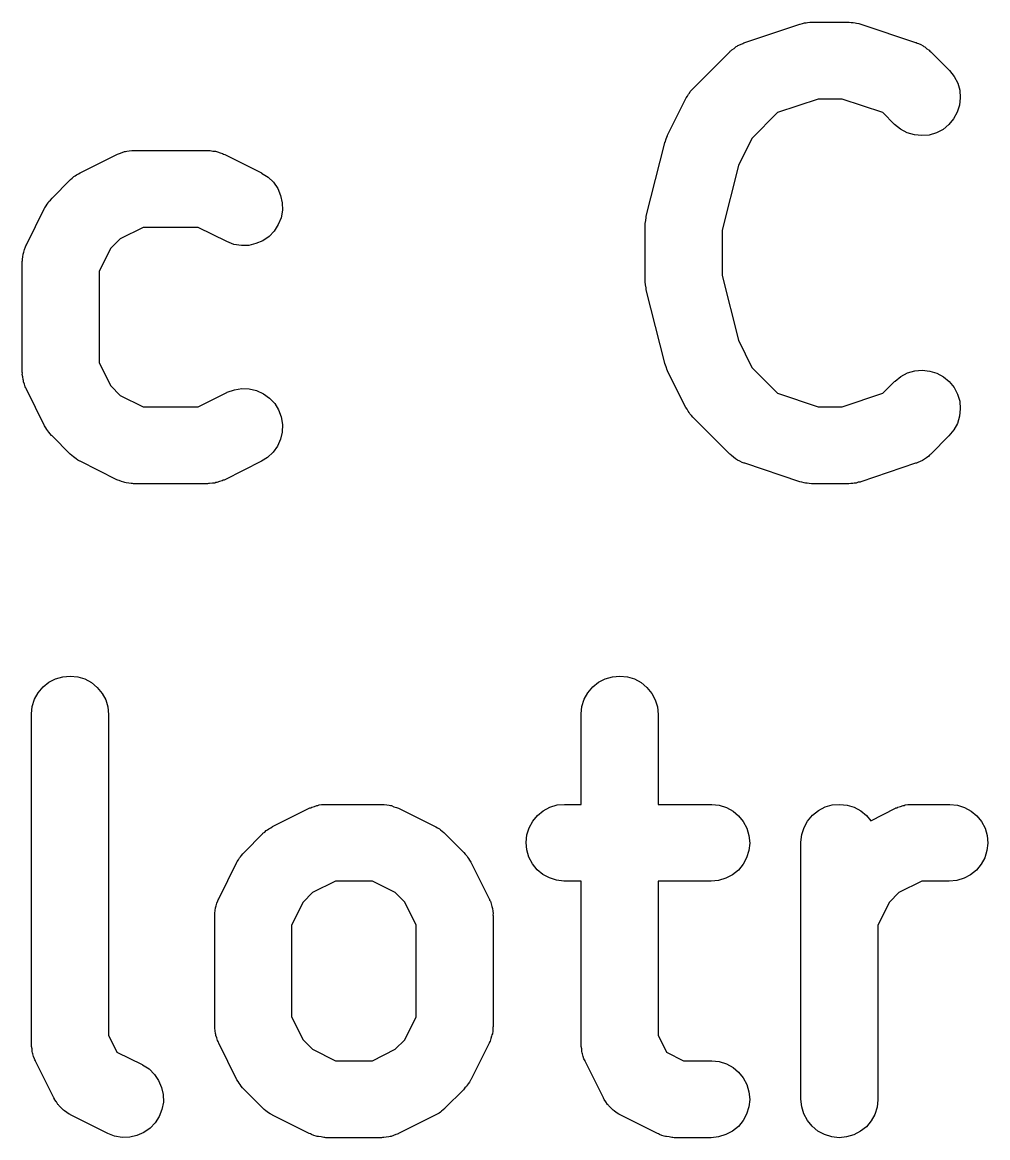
# Model space of a CAD drawing. Extents: x 89.4 to 162.8, y -140.2 to -79.8.
# Drawn here: x 135.157 to 138.921, y -139.264 to -134.914 of the extents above; entities that cross this region are included whole.
import ezdxf

# ---------------------------------------------------------------- set-up
doc = ezdxf.new("R2010")
doc.units = 0
doc.header["$MEASUREMENT"] = 0
doc.layers.add('BLACK', color=7, linetype='CONTINUOUS')

msp = doc.modelspace()

# ---------------------------------------------------------------- linework, layer by layer
at = {"layer": 'BLACK', "linetype": 'CONTINUOUS'}
for p, q in [((137.974, -134.993), (138.188, -134.921)), ((138.188, -134.921), (138.19, -134.921)), ((138.19, -134.921), (138.199, -134.919)), ((138.199, -134.919), (138.207, -134.916)), ((138.207, -134.916), (138.213, -134.916)), ((138.213, -134.916), (138.219, -134.915)), ((138.219, -134.915), (138.227, -134.914)), ((138.227, -134.914), (138.236, -134.914)), ((138.236, -134.914), (138.379, -134.914)), ((138.379, -134.914), (138.381, -134.914)), ((138.381, -134.914), (138.389, -134.915)), ((138.389, -134.915), (138.397, -134.915)), ((138.397, -134.915), (138.404, -134.916)), ((138.404, -134.916), (138.41, -134.917)), ((138.41, -134.917), (138.418, -134.919)), ((138.418, -134.919), (138.426, -134.921)), ((138.426, -134.921), (138.64, -134.993)), ((137.92, -135.025), (137.923, -135.022)), ((137.923, -135.022), (137.932, -135.016)), ((137.932, -135.016), (137.94, -135.009)), ((137.94, -135.009), (137.944, -135.007)), ((137.944, -135.007), (137.947, -135.005)), ((137.947, -135.005), (137.957, -135)), ((137.957, -135), (137.966, -134.996)), ((137.966, -134.996), (137.97, -134.994)), ((137.97, -134.994), (137.974, -134.993)), ((138.64, -134.993), (138.642, -134.993)), ((138.642, -134.993), (138.646, -134.995)), ((138.646, -134.995), (138.651, -134.997)), ((138.651, -134.997), (138.66, -135.001)), ((138.66, -135.001), (138.669, -135.006)), ((138.669, -135.006), (138.672, -135.008)), ((138.672, -135.008), (138.676, -135.01)), ((138.676, -135.01), (138.684, -135.017)), ((138.684, -135.017), (138.693, -135.023)), ((138.693, -135.023), (138.696, -135.026)), ((137.773, -135.172), (137.915, -135.029)), ((137.915, -135.029), (137.917, -135.027)), ((137.917, -135.027), (137.92, -135.025)), ((138.696, -135.026), (138.699, -135.029)), ((138.699, -135.029), (138.77, -135.1)), ((138.77, -135.1), (138.772, -135.102)), ((138.772, -135.102), (138.79, -135.125)), ((138.79, -135.125), (138.804, -135.151)), ((138.804, -135.151), (138.812, -135.179)), ((137.75, -135.202), (137.754, -135.194)), ((137.754, -135.194), (137.758, -135.19)), ((137.758, -135.19), (137.761, -135.184)), ((137.761, -135.184), (137.767, -135.178)), ((137.767, -135.178), (137.773, -135.172)), ((138.812, -135.179), (138.814, -135.208)), ((137.673, -135.354), (137.744, -135.211)), ((137.744, -135.211), (137.745, -135.209)), ((137.745, -135.209), (137.75, -135.202)), ((138.26, -135.214), (138.102, -135.266)), ((138.354, -135.214), (138.26, -135.214)), ((138.512, -135.266), (138.354, -135.214)), ((138.811, -135.237), (138.802, -135.265)), ((138.814, -135.208), (138.811, -135.237)), ((138.102, -135.266), (138.002, -135.367)), ((138.558, -135.312), (138.512, -135.266)), ((138.802, -135.265), (138.788, -135.291)), ((138.581, -135.331), (138.558, -135.312)), ((138.77, -135.313), (138.747, -135.332)), ((138.788, -135.291), (138.77, -135.313)), ((137.663, -135.381), (137.668, -135.368)), ((137.668, -135.368), (137.672, -135.355)), ((137.672, -135.355), (137.673, -135.354)), ((137.673, -135.354), (137.673, -135.354)), ((138.002, -135.367), (137.949, -135.473)), ((138.607, -135.345), (138.581, -135.331)), ((138.635, -135.353), (138.607, -135.345)), ((138.664, -135.356), (138.635, -135.353)), ((138.693, -135.354), (138.664, -135.356)), ((138.721, -135.345), (138.693, -135.354)), ((138.747, -135.332), (138.721, -135.345)), ((135.564, -135.416), (135.574, -135.415)), ((135.574, -135.415), (135.584, -135.414)), ((135.584, -135.414), (135.588, -135.414)), ((135.588, -135.414), (135.593, -135.414)), ((135.593, -135.414), (135.879, -135.414)), ((135.879, -135.414), (135.881, -135.414)), ((135.881, -135.414), (135.885, -135.414)), ((135.885, -135.414), (135.889, -135.414)), ((135.889, -135.414), (135.9, -135.416)), ((137.59, -135.67), (137.662, -135.384)), ((137.662, -135.382), (137.663, -135.381)), ((137.662, -135.384), (137.662, -135.382)), ((137.662, -135.382), (137.662, -135.382)), ((135.383, -135.501), (135.526, -135.429)), ((135.526, -135.429), (135.528, -135.428)), ((135.528, -135.428), (135.532, -135.427)), ((135.532, -135.427), (135.536, -135.425)), ((135.536, -135.425), (135.546, -135.422)), ((135.546, -135.422), (135.555, -135.418)), ((135.555, -135.418), (135.559, -135.418)), ((135.559, -135.418), (135.564, -135.416)), ((135.9, -135.416), (135.91, -135.417)), ((135.91, -135.417), (135.914, -135.418)), ((135.914, -135.418), (135.918, -135.419)), ((135.918, -135.419), (135.928, -135.423)), ((135.928, -135.423), (135.938, -135.426)), ((135.938, -135.426), (135.942, -135.428)), ((135.942, -135.428), (135.946, -135.429)), ((135.946, -135.429), (136.089, -135.501)), ((135.376, -135.505), (135.383, -135.501)), ((136.089, -135.501), (136.09, -135.502)), ((136.09, -135.502), (136.115, -135.518)), ((137.949, -135.473), (137.886, -135.725)), ((135.273, -135.6), (135.344, -135.529)), ((135.344, -135.529), (135.345, -135.527)), ((135.345, -135.527), (135.352, -135.522)), ((135.352, -135.522), (135.358, -135.516)), ((135.358, -135.516), (135.363, -135.513)), ((135.363, -135.513), (135.368, -135.509)), ((135.368, -135.509), (135.376, -135.505)), ((136.115, -135.518), (136.136, -135.538)), ((136.136, -135.538), (136.153, -135.562)), ((136.153, -135.562), (136.164, -135.589)), ((136.164, -135.589), (136.17, -135.618)), ((135.245, -135.637), (135.25, -135.63)), ((135.25, -135.63), (135.254, -135.623)), ((135.254, -135.623), (135.258, -135.618)), ((135.258, -135.618), (135.261, -135.613)), ((135.261, -135.613), (135.267, -135.607)), ((135.267, -135.607), (135.273, -135.6)), ((136.17, -135.618), (136.171, -135.647)), ((135.173, -135.782), (135.244, -135.639)), ((135.244, -135.639), (135.245, -135.637)), ((136.166, -135.676), (136.155, -135.703)), ((136.171, -135.647), (136.166, -135.676)), ((137.588, -135.687), (137.589, -135.675)), ((137.589, -135.675), (137.59, -135.673)), ((137.59, -135.673), (137.59, -135.67)), ((135.628, -135.714), (135.539, -135.758)), ((135.843, -135.714), (135.628, -135.714)), ((135.954, -135.769), (135.843, -135.714)), ((136.155, -135.703), (136.139, -135.728)), ((137.586, -135.699), (137.588, -135.687)), ((137.586, -135.702), (137.586, -135.699)), ((137.586, -135.704), (137.586, -135.702)), ((137.586, -135.706), (137.586, -135.704)), ((137.586, -135.921), (137.586, -135.706)), ((135.539, -135.758), (135.502, -135.795)), ((136.119, -135.749), (136.095, -135.766)), ((136.139, -135.728), (136.119, -135.749)), ((137.886, -135.725), (137.886, -135.902)), ((135.163, -135.81), (135.166, -135.8)), ((135.166, -135.8), (135.169, -135.79)), ((135.169, -135.79), (135.171, -135.786)), ((135.171, -135.786), (135.173, -135.782)), ((135.502, -135.795), (135.457, -135.885)), ((135.982, -135.78), (135.954, -135.769)), ((136.011, -135.785), (135.982, -135.78)), ((136.04, -135.784), (136.011, -135.785)), ((136.068, -135.777), (136.04, -135.784)), ((136.095, -135.766), (136.068, -135.777)), ((135.157, -135.847), (135.158, -135.843)), ((135.157, -135.849), (135.157, -135.847)), ((135.157, -136.278), (135.157, -135.849)), ((135.158, -135.838), (135.159, -135.828)), ((135.158, -135.843), (135.158, -135.838)), ((135.159, -135.828), (135.16, -135.818)), ((135.16, -135.818), (135.162, -135.814)), ((135.162, -135.814), (135.163, -135.81)), ((135.457, -135.885), (135.457, -136.242)), ((137.586, -135.923), (137.586, -135.921)), ((137.586, -135.926), (137.586, -135.923)), ((137.587, -135.938), (137.586, -135.926)), ((137.886, -135.902), (137.949, -136.154)), ((137.589, -135.95), (137.587, -135.938)), ((137.589, -135.952), (137.589, -135.95)), ((137.59, -135.955), (137.589, -135.952)), ((137.59, -135.957), (137.59, -135.955)), ((137.662, -136.243), (137.59, -135.957)), ((137.949, -136.154), (138.002, -136.26)), ((135.457, -136.242), (135.502, -136.332)), ((135.158, -136.282), (135.157, -136.278)), ((135.157, -136.287), (135.158, -136.282)), ((137.662, -136.244), (137.662, -136.243)), ((137.662, -136.243), (137.662, -136.243)), ((137.667, -136.257), (137.662, -136.244)), ((137.671, -136.27), (137.667, -136.257)), ((137.672, -136.271), (137.671, -136.27)), ((137.672, -136.272), (137.672, -136.271)), ((137.673, -136.274), (137.672, -136.272)), ((137.744, -136.416), (137.673, -136.274)), ((138.002, -136.26), (138.102, -136.361)), ((138.583, -136.295), (138.609, -136.281)), ((138.609, -136.281), (138.637, -136.273)), ((138.637, -136.273), (138.666, -136.271)), ((138.666, -136.271), (138.695, -136.274)), ((138.695, -136.274), (138.723, -136.283)), ((138.723, -136.283), (138.749, -136.297)), ((135.159, -136.297), (135.157, -136.287)), ((135.16, -136.307), (135.159, -136.297)), ((135.161, -136.311), (135.16, -136.307)), ((135.162, -136.316), (135.161, -136.311)), ((135.165, -136.325), (135.162, -136.316)), ((135.168, -136.335), (135.165, -136.325)), ((138.512, -136.361), (138.558, -136.315)), ((138.558, -136.315), (138.56, -136.313)), ((138.56, -136.313), (138.583, -136.295)), ((138.749, -136.297), (138.771, -136.315)), ((138.771, -136.315), (138.79, -136.338)), ((135.171, -136.339), (135.168, -136.335)), ((135.172, -136.343), (135.171, -136.339)), ((135.173, -136.345), (135.172, -136.343)), ((135.244, -136.488), (135.173, -136.345)), ((135.502, -136.332), (135.539, -136.369)), ((135.539, -136.369), (135.628, -136.414)), ((135.843, -136.414), (135.954, -136.358)), ((135.954, -136.358), (135.956, -136.357)), ((135.956, -136.357), (135.984, -136.347)), ((135.984, -136.347), (136.013, -136.342)), ((136.013, -136.342), (136.042, -136.344)), ((136.042, -136.344), (136.07, -136.35)), ((136.07, -136.35), (136.097, -136.363)), ((136.097, -136.363), (136.121, -136.38)), ((138.102, -136.361), (138.26, -136.414)), ((138.354, -136.414), (138.512, -136.361)), ((138.79, -136.338), (138.803, -136.364)), ((138.803, -136.364), (138.812, -136.392)), ((135.628, -136.414), (135.843, -136.414)), ((136.121, -136.38), (136.141, -136.401)), ((136.141, -136.401), (136.156, -136.426)), ((137.749, -136.423), (137.744, -136.416)), ((138.26, -136.414), (138.354, -136.414)), ((138.812, -136.392), (138.814, -136.421)), ((136.156, -136.426), (136.166, -136.453)), ((136.166, -136.453), (136.171, -136.482)), ((137.753, -136.431), (137.749, -136.423)), ((137.757, -136.436), (137.753, -136.431)), ((137.76, -136.441), (137.757, -136.436)), ((137.766, -136.447), (137.76, -136.441)), ((137.771, -136.454), (137.766, -136.447)), ((137.773, -136.455), (137.771, -136.454)), ((137.915, -136.598), (137.773, -136.455)), ((138.811, -136.45), (138.803, -136.478)), ((138.814, -136.421), (138.811, -136.45)), ((135.249, -136.495), (135.244, -136.488)), ((135.253, -136.502), (135.249, -136.495)), ((135.257, -136.507), (135.253, -136.502)), ((136.171, -136.482), (136.17, -136.512)), ((138.803, -136.478), (138.789, -136.504)), ((135.26, -136.513), (135.257, -136.507)), ((135.266, -136.519), (135.26, -136.513)), ((135.271, -136.525), (135.266, -136.519)), ((135.273, -136.527), (135.271, -136.525)), ((135.344, -136.598), (135.273, -136.527)), ((136.164, -136.54), (136.152, -136.567)), ((136.17, -136.512), (136.164, -136.54)), ((138.77, -136.527), (138.699, -136.598)), ((138.789, -136.504), (138.77, -136.527)), ((136.152, -136.567), (136.135, -136.591)), ((135.35, -136.604), (135.344, -136.598)), ((135.356, -136.609), (135.35, -136.604)), ((135.362, -136.613), (135.356, -136.609)), ((135.367, -136.617), (135.362, -136.613)), ((135.374, -136.621), (135.367, -136.617)), ((135.381, -136.625), (135.374, -136.621)), ((135.383, -136.626), (135.381, -136.625)), ((135.526, -136.698), (135.383, -136.626)), ((136.089, -136.626), (135.946, -136.698)), ((136.113, -136.611), (136.089, -136.626)), ((136.135, -136.591), (136.113, -136.611)), ((137.919, -136.601), (137.915, -136.598)), ((137.922, -136.604), (137.919, -136.601)), ((137.93, -136.61), (137.922, -136.604)), ((137.938, -136.617), (137.93, -136.61)), ((137.942, -136.619), (137.938, -136.617)), ((137.945, -136.621), (137.942, -136.619)), ((137.955, -136.626), (137.945, -136.621)), ((137.964, -136.631), (137.955, -136.626)), ((137.968, -136.632), (137.964, -136.631)), ((137.972, -136.634), (137.968, -136.632)), ((138.644, -136.633), (138.64, -136.634)), ((138.649, -136.631), (138.644, -136.633)), ((138.658, -136.627), (138.649, -136.631)), ((138.667, -136.623), (138.658, -136.627)), ((138.671, -136.62), (138.667, -136.623)), ((138.675, -136.618), (138.671, -136.62)), ((138.683, -136.612), (138.675, -136.618)), ((138.691, -136.606), (138.683, -136.612)), ((138.694, -136.602), (138.691, -136.606)), ((138.697, -136.6), (138.694, -136.602)), ((138.699, -136.598), (138.697, -136.6)), ((137.974, -136.634), (137.972, -136.634)), ((138.188, -136.706), (137.974, -136.634)), ((138.64, -136.634), (138.426, -136.706)), ((135.53, -136.699), (135.526, -136.698)), ((135.534, -136.701), (135.53, -136.699)), ((135.544, -136.705), (135.534, -136.701)), ((135.553, -136.708), (135.544, -136.705)), ((135.557, -136.709), (135.553, -136.708)), ((135.562, -136.71), (135.557, -136.709)), ((135.572, -136.711), (135.562, -136.71)), ((135.582, -136.713), (135.572, -136.711)), ((135.586, -136.713), (135.582, -136.713)), ((135.591, -136.714), (135.586, -136.713)), ((135.593, -136.714), (135.591, -136.714)), ((135.879, -136.714), (135.593, -136.714)), ((135.883, -136.713), (135.879, -136.714)), ((135.887, -136.713), (135.883, -136.713)), ((135.898, -136.712), (135.887, -136.713)), ((135.908, -136.711), (135.898, -136.712)), ((135.912, -136.709), (135.908, -136.711)), ((135.916, -136.709), (135.912, -136.709)), ((135.926, -136.705), (135.916, -136.709)), ((135.936, -136.702), (135.926, -136.705)), ((135.94, -136.7), (135.936, -136.702)), ((135.944, -136.699), (135.94, -136.7)), ((135.946, -136.698), (135.944, -136.699)), ((138.196, -136.708), (138.188, -136.706)), ((138.205, -136.71), (138.196, -136.708)), ((138.211, -136.711), (138.205, -136.71)), ((138.217, -136.712), (138.211, -136.711)), ((138.225, -136.713), (138.217, -136.712)), ((138.234, -136.714), (138.225, -136.713)), ((138.236, -136.714), (138.234, -136.714)), ((138.379, -136.714), (138.236, -136.714)), ((138.387, -136.713), (138.379, -136.714)), ((138.395, -136.713), (138.387, -136.713)), ((138.401, -136.711), (138.395, -136.713)), ((138.408, -136.711), (138.401, -136.711)), ((138.416, -136.708), (138.408, -136.711)), ((138.424, -136.707), (138.416, -136.708)), ((138.426, -136.706), (138.424, -136.707)), ((135.238, -137.506), (135.261, -137.488)), ((135.261, -137.488), (135.287, -137.474)), ((135.287, -137.474), (135.315, -137.466)), ((135.315, -137.466), (135.344, -137.464)), ((135.344, -137.464), (135.373, -137.467)), ((135.373, -137.467), (135.401, -137.475)), ((135.401, -137.475), (135.427, -137.489)), ((135.427, -137.489), (135.449, -137.508)), ((137.381, -137.506), (137.404, -137.488)), ((137.404, -137.488), (137.43, -137.474)), ((137.43, -137.474), (137.458, -137.466)), ((137.458, -137.466), (137.487, -137.464)), ((137.487, -137.464), (137.516, -137.467)), ((137.516, -137.467), (137.544, -137.475)), ((137.544, -137.475), (137.57, -137.489)), ((137.57, -137.489), (137.592, -137.508)), ((135.205, -137.554), (135.219, -137.529)), ((135.219, -137.529), (135.238, -137.506)), ((135.449, -137.508), (135.468, -137.531)), ((135.468, -137.531), (135.482, -137.556)), ((137.348, -137.554), (137.362, -137.529)), ((137.362, -137.529), (137.381, -137.506)), ((137.592, -137.508), (137.611, -137.531)), ((137.611, -137.531), (137.624, -137.556)), ((135.193, -137.611), (135.196, -137.582)), ((135.196, -137.582), (135.205, -137.554)), ((135.482, -137.556), (135.49, -137.584)), ((135.49, -137.584), (135.493, -137.614)), ((137.336, -137.611), (137.339, -137.582)), ((137.339, -137.582), (137.348, -137.554)), ((137.624, -137.556), (137.633, -137.584)), ((137.633, -137.584), (137.636, -137.614)), ((135.193, -137.614), (135.193, -137.611)), ((135.193, -138.899), (135.193, -137.614)), ((135.493, -137.614), (135.493, -138.864)), ((137.336, -137.614), (137.336, -137.611)), ((137.336, -137.964), (137.336, -137.614)), ((137.636, -137.614), (137.636, -137.964)), ((136.133, -138.051), (136.276, -137.979)), ((136.276, -137.979), (136.278, -137.978)), ((136.278, -137.978), (136.282, -137.977)), ((136.282, -137.977), (136.286, -137.975)), ((136.286, -137.975), (136.296, -137.972)), ((136.296, -137.972), (136.305, -137.968)), ((136.305, -137.968), (136.309, -137.968)), ((136.309, -137.968), (136.314, -137.966)), ((136.314, -137.966), (136.324, -137.965)), ((136.324, -137.965), (136.334, -137.964)), ((136.334, -137.964), (136.338, -137.964)), ((136.338, -137.964), (136.343, -137.964)), ((136.343, -137.964), (136.557, -137.964)), ((136.557, -137.964), (136.559, -137.964)), ((136.559, -137.964), (136.564, -137.964)), ((136.564, -137.964), (136.568, -137.964)), ((136.568, -137.964), (136.578, -137.966)), ((136.578, -137.966), (136.588, -137.967)), ((136.588, -137.967), (136.593, -137.968)), ((136.593, -137.968), (136.597, -137.969)), ((136.597, -137.969), (136.606, -137.973)), ((136.606, -137.973), (136.616, -137.976)), ((136.616, -137.976), (136.62, -137.978)), ((136.62, -137.978), (136.624, -137.979)), ((136.624, -137.979), (136.767, -138.051)), ((137.188, -137.989), (137.214, -137.975)), ((137.214, -137.975), (137.242, -137.966)), ((137.242, -137.966), (137.271, -137.964)), ((137.271, -137.964), (137.336, -137.964)), ((137.636, -137.964), (137.843, -137.964)), ((137.843, -137.964), (137.845, -137.964)), ((137.845, -137.964), (137.874, -137.967)), ((137.874, -137.967), (137.902, -137.976)), ((137.902, -137.976), (137.928, -137.99)), ((138.261, -137.988), (138.287, -137.974)), ((138.287, -137.974), (138.315, -137.966)), ((138.315, -137.966), (138.344, -137.964)), ((138.344, -137.964), (138.373, -137.967)), ((138.373, -137.967), (138.401, -137.975)), ((138.401, -137.975), (138.427, -137.989)), ((138.465, -138.028), (138.561, -137.979)), ((138.561, -137.979), (138.563, -137.978)), ((138.563, -137.978), (138.568, -137.977)), ((138.568, -137.977), (138.571, -137.975)), ((138.571, -137.975), (138.581, -137.972)), ((138.581, -137.972), (138.591, -137.968)), ((138.591, -137.968), (138.595, -137.968)), ((138.595, -137.968), (138.599, -137.966)), ((138.599, -137.966), (138.61, -137.965)), ((138.61, -137.965), (138.62, -137.964)), ((138.62, -137.964), (138.624, -137.964)), ((138.624, -137.964), (138.629, -137.964)), ((138.629, -137.964), (138.771, -137.964)), ((138.771, -137.964), (138.774, -137.964)), ((138.774, -137.964), (138.803, -137.967)), ((138.803, -137.967), (138.831, -137.976)), ((138.831, -137.976), (138.856, -137.99)), ((137.147, -138.03), (137.166, -138.007)), ((137.166, -138.007), (137.188, -137.989)), ((137.928, -137.99), (137.95, -138.009)), ((137.95, -138.009), (137.968, -138.031)), ((138.219, -138.029), (138.238, -138.006)), ((138.238, -138.006), (138.261, -137.988)), ((138.427, -137.989), (138.449, -138.008)), ((138.449, -138.008), (138.465, -138.028)), ((138.856, -137.99), (138.879, -138.009)), ((138.879, -138.009), (138.897, -138.031)), ((136.102, -138.072), (136.108, -138.066)), ((136.108, -138.066), (136.113, -138.063)), ((136.113, -138.063), (136.118, -138.059)), ((136.118, -138.059), (136.126, -138.055)), ((136.126, -138.055), (136.133, -138.051)), ((136.767, -138.051), (136.769, -138.052)), ((136.769, -138.052), (136.776, -138.056)), ((136.776, -138.056), (136.783, -138.06)), ((136.783, -138.06), (136.788, -138.064)), ((136.788, -138.064), (136.794, -138.068)), ((136.794, -138.068), (136.8, -138.074)), ((137.124, -138.083), (137.133, -138.055)), ((137.133, -138.055), (137.147, -138.03)), ((137.968, -138.031), (137.982, -138.057)), ((137.982, -138.057), (137.99, -138.085)), ((138.196, -138.082), (138.205, -138.054)), ((138.205, -138.054), (138.219, -138.029)), ((138.897, -138.031), (138.911, -138.057)), ((138.911, -138.057), (138.919, -138.085)), ((136.023, -138.15), (136.094, -138.079)), ((136.094, -138.079), (136.095, -138.077)), ((136.095, -138.077), (136.102, -138.072)), ((136.8, -138.074), (136.806, -138.079)), ((136.806, -138.079), (136.877, -138.15)), ((137.121, -138.113), (137.124, -138.083)), ((137.99, -138.085), (137.993, -138.115)), ((138.193, -138.111), (138.196, -138.082)), ((138.193, -138.114), (138.193, -138.111)), ((138.919, -138.085), (138.921, -138.115)), ((136.017, -138.157), (136.023, -138.15)), ((136.877, -138.15), (136.879, -138.152)), ((136.879, -138.152), (136.884, -138.158)), ((137.124, -138.142), (137.121, -138.113)), ((137.132, -138.17), (137.124, -138.142)), ((137.99, -138.144), (137.981, -138.172)), ((137.993, -138.115), (137.99, -138.144)), ((138.193, -139.114), (138.193, -138.114)), ((138.918, -138.144), (138.91, -138.172)), ((138.921, -138.115), (138.918, -138.144)), ((135.923, -138.332), (135.994, -138.189)), ((135.994, -138.189), (135.995, -138.187)), ((135.995, -138.187), (136, -138.18)), ((136, -138.18), (136.004, -138.173)), ((136.004, -138.173), (136.008, -138.168)), ((136.008, -138.168), (136.011, -138.163)), ((136.011, -138.163), (136.017, -138.157)), ((136.884, -138.158), (136.89, -138.165)), ((136.89, -138.165), (136.893, -138.17)), ((136.893, -138.17), (136.897, -138.175)), ((136.897, -138.175), (136.901, -138.182)), ((136.901, -138.182), (136.906, -138.189)), ((136.906, -138.189), (136.977, -138.332)), ((137.146, -138.196), (137.132, -138.17)), ((137.164, -138.219), (137.146, -138.196)), ((137.967, -138.197), (137.949, -138.22)), ((137.981, -138.172), (137.967, -138.197)), ((138.896, -138.197), (138.877, -138.22)), ((138.91, -138.172), (138.896, -138.197)), ((137.187, -138.237), (137.164, -138.219)), ((137.212, -138.251), (137.187, -138.237)), ((137.926, -138.239), (137.9, -138.252)), ((137.949, -138.22), (137.926, -138.239)), ((138.854, -138.239), (138.829, -138.252)), ((138.877, -138.22), (138.854, -138.239)), ((136.378, -138.264), (136.289, -138.308)), ((136.522, -138.264), (136.378, -138.264)), ((136.611, -138.308), (136.522, -138.264)), ((137.24, -138.26), (137.212, -138.251)), ((137.269, -138.264), (137.24, -138.26)), ((137.271, -138.264), (137.269, -138.264)), ((137.336, -138.264), (137.271, -138.264)), ((137.336, -138.899), (137.336, -138.264)), ((137.843, -138.264), (137.636, -138.264)), ((137.636, -138.264), (137.636, -138.864)), ((137.872, -138.261), (137.843, -138.264)), ((137.9, -138.252), (137.872, -138.261)), ((138.664, -138.264), (138.575, -138.308)), ((138.771, -138.264), (138.664, -138.264)), ((138.801, -138.261), (138.771, -138.264)), ((138.829, -138.252), (138.801, -138.261)), ((136.289, -138.308), (136.252, -138.345)), ((136.648, -138.345), (136.611, -138.308)), ((138.575, -138.308), (138.538, -138.345)), ((135.909, -138.378), (135.91, -138.368)), ((135.91, -138.368), (135.912, -138.364)), ((135.912, -138.364), (135.913, -138.36)), ((135.913, -138.36), (135.916, -138.35)), ((135.916, -138.35), (135.919, -138.34)), ((135.919, -138.34), (135.921, -138.336)), ((135.921, -138.336), (135.923, -138.332)), ((136.252, -138.345), (136.207, -138.435)), ((136.693, -138.435), (136.648, -138.345)), ((136.977, -138.332), (136.978, -138.334)), ((136.978, -138.334), (136.979, -138.338)), ((136.979, -138.338), (136.982, -138.342)), ((136.982, -138.342), (136.985, -138.352)), ((136.985, -138.352), (136.988, -138.362)), ((136.988, -138.362), (136.989, -138.366)), ((136.989, -138.366), (136.99, -138.37)), ((136.99, -138.37), (136.991, -138.38)), ((138.538, -138.345), (138.493, -138.435)), ((135.907, -138.397), (135.908, -138.393)), ((135.907, -138.399), (135.907, -138.397)), ((135.907, -138.828), (135.907, -138.399)), ((135.908, -138.388), (135.909, -138.378)), ((135.908, -138.393), (135.908, -138.388)), ((136.991, -138.38), (136.993, -138.39)), ((136.993, -138.39), (136.992, -138.395)), ((136.992, -138.395), (136.993, -138.399)), ((136.993, -138.399), (136.993, -138.828)), ((136.207, -138.435), (136.207, -138.792)), ((136.693, -138.792), (136.693, -138.435)), ((138.493, -138.435), (138.493, -139.114)), ((136.207, -138.792), (136.252, -138.882)), ((136.648, -138.882), (136.693, -138.792)), ((135.908, -138.832), (135.907, -138.828)), ((135.907, -138.837), (135.908, -138.832)), ((135.909, -138.847), (135.907, -138.837)), ((135.91, -138.857), (135.909, -138.847)), ((136.991, -138.849), (136.99, -138.859)), ((136.992, -138.839), (136.991, -138.849)), ((136.993, -138.83), (136.992, -138.834)), ((136.992, -138.834), (136.992, -138.839)), ((136.993, -138.828), (136.993, -138.83)), ((135.493, -138.864), (135.526, -138.93)), ((135.911, -138.861), (135.91, -138.857)), ((135.912, -138.866), (135.911, -138.861)), ((135.915, -138.875), (135.912, -138.866)), ((135.918, -138.885), (135.915, -138.875)), ((135.921, -138.889), (135.918, -138.885)), ((135.922, -138.893), (135.921, -138.889)), ((135.923, -138.895), (135.922, -138.893)), ((135.994, -139.038), (135.923, -138.895)), ((136.252, -138.882), (136.289, -138.919)), ((136.611, -138.919), (136.648, -138.882)), ((136.977, -138.895), (136.906, -139.038)), ((136.979, -138.891), (136.977, -138.895)), ((136.981, -138.887), (136.979, -138.891)), ((136.984, -138.877), (136.981, -138.887)), ((136.987, -138.868), (136.984, -138.877)), ((136.988, -138.863), (136.987, -138.868)), ((136.99, -138.859), (136.988, -138.863)), ((137.636, -138.864), (137.669, -138.93)), ((135.193, -138.904), (135.193, -138.899)), ((135.193, -138.908), (135.193, -138.904)), ((135.195, -138.918), (135.193, -138.908)), ((135.196, -138.928), (135.195, -138.918)), ((135.197, -138.933), (135.196, -138.928)), ((135.198, -138.937), (135.197, -138.933)), ((135.201, -138.947), (135.198, -138.937)), ((135.526, -138.93), (135.624, -138.979)), ((136.289, -138.919), (136.378, -138.964)), ((136.522, -138.964), (136.611, -138.919)), ((137.336, -138.904), (137.336, -138.899)), ((137.336, -138.908), (137.336, -138.904)), ((137.338, -138.918), (137.336, -138.908)), ((137.339, -138.928), (137.338, -138.918)), ((137.34, -138.933), (137.339, -138.928)), ((137.341, -138.937), (137.34, -138.933)), ((137.344, -138.947), (137.341, -138.937)), ((137.669, -138.93), (137.735, -138.964)), ((135.204, -138.956), (135.201, -138.947)), ((135.206, -138.96), (135.204, -138.956)), ((135.208, -138.964), (135.206, -138.96)), ((135.209, -138.966), (135.208, -138.964)), ((135.28, -139.109), (135.209, -138.966)), ((135.624, -138.979), (135.626, -138.98)), ((135.626, -138.98), (135.651, -138.996)), ((136.378, -138.964), (136.522, -138.964)), ((137.347, -138.956), (137.344, -138.947)), ((137.349, -138.96), (137.347, -138.956)), ((137.351, -138.964), (137.349, -138.96)), ((137.352, -138.966), (137.351, -138.964)), ((137.423, -139.109), (137.352, -138.966)), ((137.735, -138.964), (137.843, -138.964)), ((137.843, -138.964), (137.845, -138.964)), ((137.845, -138.964), (137.874, -138.967)), ((137.874, -138.967), (137.902, -138.976)), ((137.902, -138.976), (137.928, -138.99)), ((135.651, -138.996), (135.672, -139.017)), ((135.672, -139.017), (135.688, -139.041)), ((137.928, -138.99), (137.95, -139.009)), ((137.95, -139.009), (137.968, -139.031)), ((135.688, -139.041), (135.7, -139.068)), ((135.7, -139.068), (135.706, -139.096)), ((135.999, -139.045), (135.994, -139.038)), ((136.003, -139.052), (135.999, -139.045)), ((136.007, -139.057), (136.003, -139.052)), ((136.01, -139.063), (136.007, -139.057)), ((136.016, -139.069), (136.01, -139.063)), ((136.021, -139.075), (136.016, -139.069)), ((136.889, -139.064), (136.883, -139.07)), ((136.892, -139.059), (136.889, -139.064)), ((136.896, -139.054), (136.892, -139.059)), ((136.9, -139.047), (136.896, -139.054)), ((136.905, -139.04), (136.9, -139.047)), ((136.906, -139.038), (136.905, -139.04)), ((137.968, -139.031), (137.982, -139.057)), ((137.982, -139.057), (137.99, -139.085)), ((135.282, -139.112), (135.28, -139.109)), ((135.283, -139.115), (135.282, -139.112)), ((135.706, -139.096), (135.707, -139.126)), ((136.023, -139.077), (136.021, -139.075)), ((136.094, -139.148), (136.023, -139.077)), ((136.877, -139.077), (136.806, -139.148)), ((136.883, -139.07), (136.877, -139.077)), ((137.425, -139.112), (137.423, -139.109)), ((137.426, -139.115), (137.425, -139.112)), ((137.99, -139.085), (137.993, -139.115)), ((135.29, -139.124), (135.283, -139.115)), ((135.296, -139.134), (135.29, -139.124)), ((135.298, -139.136), (135.296, -139.134)), ((135.3, -139.139), (135.298, -139.136)), ((135.308, -139.147), (135.3, -139.139)), ((135.316, -139.155), (135.308, -139.147)), ((135.318, -139.157), (135.316, -139.155)), ((135.701, -139.154), (135.691, -139.182)), ((135.707, -139.126), (135.701, -139.154)), ((136.1, -139.154), (136.094, -139.148)), ((136.106, -139.159), (136.1, -139.154)), ((136.798, -139.155), (136.792, -139.161)), ((136.805, -139.15), (136.798, -139.155)), ((136.806, -139.148), (136.805, -139.15)), ((137.432, -139.124), (137.426, -139.115)), ((137.439, -139.134), (137.432, -139.124)), ((137.441, -139.136), (137.439, -139.134)), ((137.443, -139.139), (137.441, -139.136)), ((137.451, -139.147), (137.443, -139.139)), ((137.459, -139.155), (137.451, -139.147)), ((137.461, -139.157), (137.459, -139.155)), ((137.99, -139.144), (137.981, -139.172)), ((137.993, -139.115), (137.99, -139.144)), ((138.196, -139.143), (138.193, -139.114)), ((138.204, -139.171), (138.196, -139.143)), ((138.49, -139.145), (138.481, -139.173)), ((138.493, -139.116), (138.49, -139.145)), ((138.493, -139.114), (138.493, -139.116)), ((135.321, -139.159), (135.318, -139.157)), ((135.33, -139.166), (135.321, -139.159)), ((135.34, -139.172), (135.33, -139.166)), ((135.343, -139.174), (135.34, -139.172)), ((135.345, -139.175), (135.343, -139.174)), ((135.347, -139.176), (135.345, -139.175)), ((135.49, -139.248), (135.347, -139.176)), ((135.691, -139.182), (135.675, -139.206)), ((136.112, -139.163), (136.106, -139.159)), ((136.117, -139.167), (136.112, -139.163)), ((136.124, -139.171), (136.117, -139.167)), ((136.131, -139.175), (136.124, -139.171)), ((136.133, -139.176), (136.131, -139.175)), ((136.276, -139.248), (136.133, -139.176)), ((136.767, -139.176), (136.624, -139.248)), ((136.774, -139.172), (136.767, -139.176)), ((136.782, -139.168), (136.774, -139.172)), ((136.787, -139.164), (136.782, -139.168)), ((136.792, -139.161), (136.787, -139.164)), ((137.464, -139.159), (137.461, -139.157)), ((137.473, -139.166), (137.464, -139.159)), ((137.483, -139.172), (137.473, -139.166)), ((137.485, -139.174), (137.483, -139.172)), ((137.488, -139.175), (137.485, -139.174)), ((137.49, -139.176), (137.488, -139.175)), ((137.633, -139.248), (137.49, -139.176)), ((137.967, -139.197), (137.949, -139.22)), ((137.981, -139.172), (137.967, -139.197)), ((138.218, -139.197), (138.204, -139.171)), ((138.236, -139.219), (138.218, -139.197)), ((138.467, -139.198), (138.448, -139.221)), ((138.481, -139.173), (138.467, -139.198)), ((135.655, -139.227), (135.631, -139.244)), ((135.675, -139.206), (135.655, -139.227)), ((137.926, -139.239), (137.9, -139.252)), ((137.949, -139.22), (137.926, -139.239)), ((138.259, -139.238), (138.236, -139.219)), ((138.285, -139.252), (138.259, -139.238)), ((138.425, -139.239), (138.399, -139.253)), ((138.448, -139.221), (138.425, -139.239)), ((135.517, -139.258), (135.49, -139.248)), ((135.546, -139.263), (135.517, -139.258)), ((135.576, -139.262), (135.546, -139.263)), ((135.604, -139.256), (135.576, -139.262)), ((135.631, -139.244), (135.604, -139.256)), ((136.28, -139.249), (136.276, -139.248)), ((136.284, -139.251), (136.28, -139.249)), ((136.294, -139.255), (136.284, -139.251)), ((136.303, -139.258), (136.294, -139.255)), ((136.307, -139.259), (136.303, -139.258)), ((136.312, -139.26), (136.307, -139.259)), ((136.322, -139.261), (136.312, -139.26)), ((136.332, -139.263), (136.322, -139.261)), ((136.336, -139.263), (136.332, -139.263)), ((136.341, -139.264), (136.336, -139.263)), ((136.343, -139.264), (136.341, -139.264)), ((136.557, -139.264), (136.343, -139.264)), ((136.562, -139.263), (136.557, -139.264)), ((136.566, -139.263), (136.562, -139.263)), ((136.576, -139.262), (136.566, -139.263)), ((136.586, -139.261), (136.576, -139.262)), ((136.591, -139.259), (136.586, -139.261)), ((136.595, -139.259), (136.591, -139.259)), ((136.604, -139.255), (136.595, -139.259)), ((136.614, -139.252), (136.604, -139.255)), ((136.618, -139.25), (136.614, -139.252)), ((136.622, -139.249), (136.618, -139.25)), ((136.624, -139.248), (136.622, -139.249)), ((137.637, -139.249), (137.633, -139.248)), ((137.641, -139.251), (137.637, -139.249)), ((137.651, -139.255), (137.641, -139.251)), ((137.66, -139.258), (137.651, -139.255)), ((137.665, -139.259), (137.66, -139.258)), ((137.669, -139.26), (137.665, -139.259)), ((137.679, -139.261), (137.669, -139.26)), ((137.689, -139.263), (137.679, -139.261)), ((137.694, -139.263), (137.689, -139.263)), ((137.698, -139.264), (137.694, -139.263)), ((137.7, -139.264), (137.698, -139.264)), ((137.843, -139.264), (137.7, -139.264)), ((137.872, -139.261), (137.843, -139.264)), ((137.9, -139.252), (137.872, -139.261)), ((138.313, -139.261), (138.285, -139.252)), ((138.342, -139.264), (138.313, -139.261)), ((138.371, -139.261), (138.342, -139.264)), ((138.399, -139.253), (138.371, -139.261))]:
    msp.add_line(p, q, dxfattribs=at)

doc.saveas('drawing.dxf')
